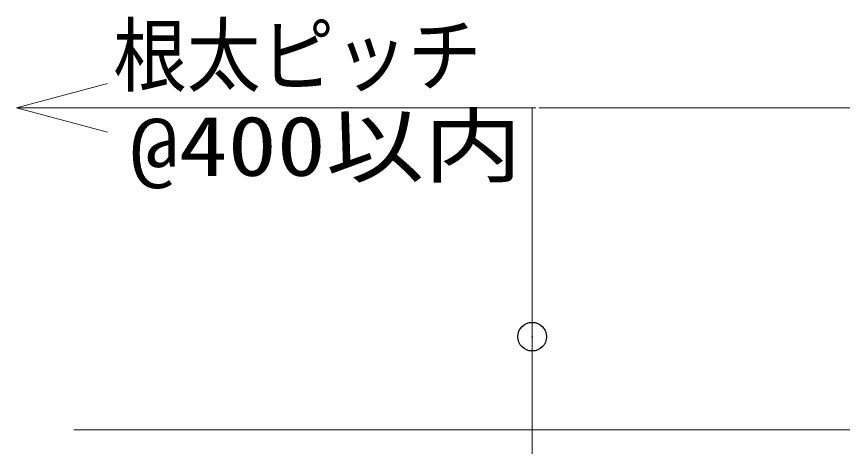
# Model space of a CAD drawing. Units: millimetres, scale not verified. Extents: x -4131 to 4169, y -981 to 998.
# Drawn here: x -2849 to -2704.8, y -528.2 to -453.1 of the extents above; entities that cross this region are included whole.
import ezdxf
from ezdxf.enums import TextEntityAlignment as Align

# ---------------------------------------------------------------- set-up
doc = ezdxf.new("R2010")
doc.units = ezdxf.units.MM
doc.header["$LTSCALE"] = 10
doc.header["$PDMODE"] = 32
doc.header["$PDSIZE"] = 5
doc.linetypes.add('CHAIN1', pattern=[8, 5, -1, 1, -1])
for name, color, linetype, lineweight in [('0-1_デッキ', 7, 'Continuous', 9), ('0-3_寸法', 7, 'Continuous', 9), ('0-4_一般', 4, 'Continuous', 9), ('0-6_0', 7, 'Continuous', 9)]:
    doc.layers.add(name, color=color, linetype=linetype, lineweight=lineweight)
doc.layers.add('0-7_DEFPOINTS', color=7, linetype='Continuous')
doc.styles.add('ＭＳ ゴシック', font='')
doc.styles.get('ＭＳ ゴシック').set_extended_font_data('MS Gothic')

# ---------------------------------------------------------------- blocks, each defined once
blk = doc.blocks.new('_DOT')
at = {"layer": '0-6_0'}
for p, q in [((-5, 0), (-10, 0)), ((-2.5, 0), (2.5, 0))]:
    blk.add_line(p, q, dxfattribs=at)

msp = doc.modelspace()

# ---------------------------------------------------------------- linework, layer by layer
at = {"layer": '0-1_デッキ'}
msp.add_line((-2361.51, -525.3), (-2839.01, -525.3), dxfattribs=at)
at = {"layer": '0-3_寸法', "color": 4}
msp.add_line((-2759.01, -469.05), (-2849.01, -469.05), dxfattribs=at)
at = {"layer": '0-3_寸法'}
for p, q in [((-2759.01, -504.05), (-2759.01, -469.05)), ((-2756.5, -469.05), (-2361.51, -469.05))]:
    msp.add_line(p, q, dxfattribs=at)
at = {"layer": '0-3_寸法', "color": 4}
msp.add_lwpolyline([(-2833.13, -473.31), (-2849.01, -469.05), (-2833.13, -464.8)], dxfattribs=at)
at = {"layer": '0-4_一般', "linetype": 'CHAIN1'}
msp.add_line((-2759.01, -488.4), (-2759.01, -737.4), dxfattribs=at)
at = {"layer": '0-7_DEFPOINTS'}
msp.add_point((-2759.01, -509.05), dxfattribs=at)

# ---------------------------------------------------------------- block references
at = {"layer": '0-3_寸法', "xscale": 0.2503723, "yscale": 0.2503723, "rotation": 180}
msp.add_blockref('_DOT', (-2759.01, -469.05), dxfattribs=at)

# ---------------------------------------------------------------- texts
at = {"layer": '0-3_寸法', "color": 4, "style": 'ＭＳ ゴシック'}
for s, width, p in [('根太ピッチ', 0.9, (-2832.14, -468.26)), ('@400以内', 1.2, (-2829.25, -484.1))]:
    msp.add_text(s, height=10.48, dxfattribs=dict(at, width=width)).set_placement(p, align=Align.BOTTOM_LEFT)

doc.saveas('drawing.dxf')
